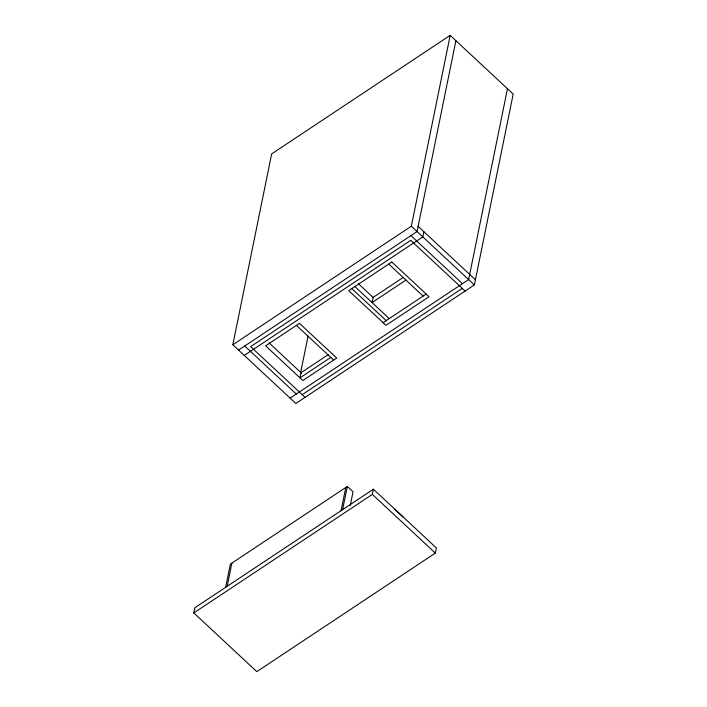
<?xml version="1.0" encoding="UTF-8"?>
<svg xmlns="http://www.w3.org/2000/svg" width="707" height="707" viewBox="0 0 707 707"><rect width="100%" height="100%" fill="white"/><g stroke="black" fill="none" stroke-linecap="round" stroke-linejoin="round"><path stroke-width="1.06" d="M232.833 344.751L271.665 153.905L450.182 35.35L513.194 94.066L474.362 284.912L295.844 403.467L232.833 344.751L411.35 226.196L450.182 35.35M193.806 612.934L194.858 607.773L373.376 489.217L436.387 547.943L435.335 553.095L256.818 671.65L193.806 612.934L372.324 494.379L373.376 489.217M225.639 587.331L230.358 564.124L347.323 486.451L353.049 491.789L350.257 505.505M227.177 586.315L231.896 563.099M300.616 372.686L308.084 335.984M341.057 510.684L345.776 487.477M342.595 509.659L347.323 486.451M455.909 40.688L417.077 231.534L238.559 350.089M423.855 231.71L422.804 236.872L244.286 355.427M507.467 88.729L468.635 279.574L290.117 398.129M403.308 277.356L373.119 297.408L372.068 302.569L405.924 280.078M328.198 354.667L301.041 372.695L299.989 377.856L330.77 357.415M383.097 322.666L426.188 294.05M302.216 394.665L462.263 288.376M418.129 226.373L475.413 279.751M411.35 226.196L474.362 284.912M410.926 235.625L462.475 283.666M465.126 291.045L410.705 240.336L250.658 346.624L305.079 397.334M388.735 264.065L423.104 296.1M358.325 283.631L373.517 297.78M354.879 286.556L389.248 318.583M351.803 288.597L386.172 320.625M296.401 325.388L333.633 360.084M269.049 342.886L301.527 373.155M244.719 345.997L296.277 394.038M394.877 509.385L403.476 517.391M372.324 494.379L435.335 553.095M299.476 323.346L265.62 345.829L302.852 380.525L336.718 358.042L299.476 323.346M391.811 262.023L348.728 290.639L385.96 325.335L429.052 296.719L391.811 262.023"/></g></svg>
